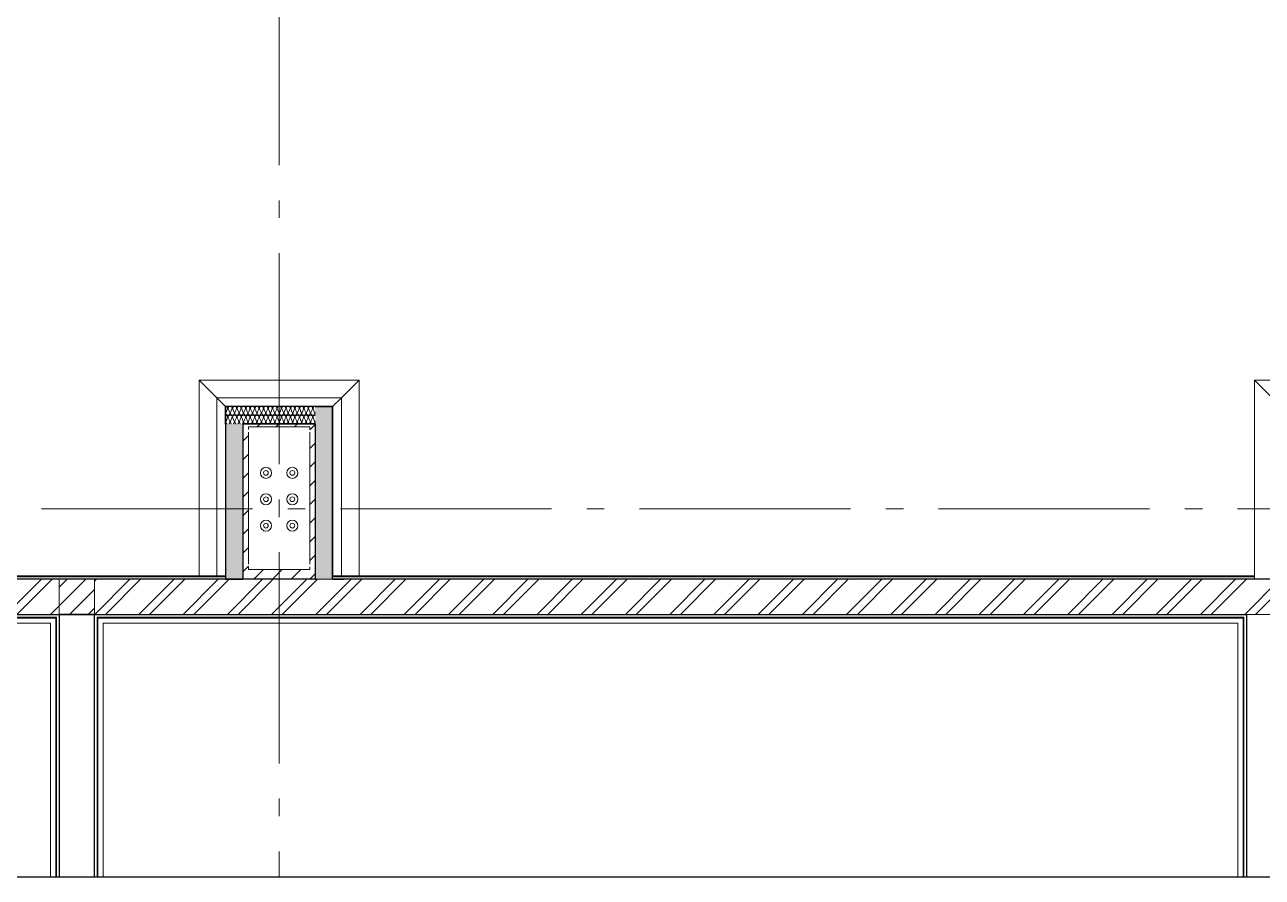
# Model space of a CAD drawing. Header units: millimetres. Extents: x -187347 to 135007, y -6415 to 292048.
# Drawn here: x -52386 to -45351, y -6038 to -1193 of the extents above; entities that cross this region are included whole.
import ezdxf

# ---------------------------------------------------------------- set-up
doc = ezdxf.new("R2010")
doc.units = ezdxf.units.MM
doc.header["$LTSCALE"] = 100
doc.linetypes.add('Z_LINE-CNTR', pattern=[17, 12, -2, 1, -2])
for name, color, linetype, lineweight in [('A-WALL', 7, 'Continuous', 5), ('A-WALL-FNSH', 7, 'Continuous', 5), ('A-WALL-PATT', 7, 'Continuous', 5), ('S-COLS', 7, 'Continuous', 5), ('S-FSTN', 7, 'Continuous', 5), ('S-GRID', 7, 'Continuous', 5)]:
    doc.layers.add(name, color=color, linetype=linetype, lineweight=lineweight)
doc.layers.add('Tracklength', color=4, linetype='Continuous')
pattern_1 = [(45, (-212939.88, 104055), (-53.03301, 53.03301), [])]

# ---------------------------------------------------------------- blocks, each defined once
blk = doc.blocks.new('ODE_ST_M3_Base_Plate_Connection___Double_Row_14562_FREE_BOLT_LOD3 - BR630A-V284-BLOCK WORK - GROUND FLOOR PLAN - FOR SITE')
at = {"layer": 'S-FSTN'}
for p, q in [((-181.3, 406), (-181.3, 391)), ((168.7, 406), (-181.3, 406)), ((-181.3, 375), (-181.3, -375)), ((168.7, 391), (168.7, 406)), ((168.7, -375), (168.7, 375)), ((-181.3, -391), (-181.3, -406)), ((-181.3, -406), (168.7, -406)), ((168.7, -406), (168.7, -391))]:
    blk.add_line(p, q, dxfattribs=at)
blk = doc.blocks.new('Hex Head - 16mmØ BOLT-9650050-BLOCK WORK - GROUND FLOOR PLAN - FOR SITE')
at = {"layer": 'S-FSTN'}
for radius, start, end in [(31.7, 0, 180), (13.5, 0, 180), (31.7, 180, 360), (13.5, 180, 360)]:
    blk.add_arc((9.5, 0), radius, start, end, dxfattribs=at)
blk = doc.blocks.new('Hex Head - 30mmØ BOLT-30457600-BLOCK WORK - GROUND FLOOR PLAN - FOR SITE')
at = {"layer": 'S-FSTN'}
for radius, start, end in [(31.7, 0, 180), (13.5, 0, 180), (31.7, 180, 360), (13.5, 180, 360)]:
    blk.add_arc((9.5, 0), radius, start, end, dxfattribs=at)

msp = doc.modelspace()

# ---------------------------------------------------------------- hatches: boundary and pattern name
at = {"layer": 'A-WALL-PATT', "true_color": 0xb8ffa6}
h = msp.add_hatch(color=71, dxfattribs=at)
h.paths.add_polyline_path([(-51244.1, -4325), (-51244.1, -3463), (-51244.9, -3463), (-51244.9, -4325)])
h.paths.add_polyline_path([(-51244.1, -3462.2), (-51244.1, -3363.8), (-51244.9, -3363.8), (-51244.9, -3462.2)])
h = msp.add_hatch(color=71, dxfattribs=at)
h.paths.add_polyline_path([(-51244.1, -3363.8), (-50734.9, -3363.8), (-50734.9, -3363), (-51244.1, -3363)])
h.paths.add_polyline_path([(-50635.7, -3363.8), (-50635.7, -3363), (-50734.1, -3363), (-50734.1, -3363.8), (-50681, -3363.8)])
at = {"layer": 'A-WALL-PATT'}
h = msp.add_hatch(dxfattribs=at)
h.set_pattern_fill('FP_569', color=256, angle=67.38013, style=0, pattern_type=2)
h.set_pattern_definition([(67.38, (-50985.813, -3443.189), (0.0003, 50.7995), [13.208, -647.192]), (67.38, (-50935.014, -3443.19), (0.0003, 50.7995), [13.208, -647.192]), (67.38, (-50884.214, -3443.188), (0.0003, 50.7995), [13.208, -647.192]), (67.38, (-50833.413, -3443.19), (0.0003, 50.7995), [13.208, -647.192]), (67.38, (-50782.614, -3443.189), (0.0003, 50.7995), [13.208, -647.192]), (112.249, (-50943.142, -3443.189), (0.0002, 50.8004), [12.075, -1195.427]), (112.249, (-50892.342, -3443.19), (0.0002, 50.8004), [12.075, -1195.427]), (112.249, (-50841.542, -3443.189), (0.0002, 50.8004), [12.075, -1195.427]), (112.249, (-50790.742, -3443.19), (0.0002, 50.8004), [12.075, -1195.427]), (112.249, (-50739.942, -3443.189), (0.00024, 50.8004), [12.075, -1195.427]), (112.249, (-50689.142, -3443.19), (0.00024, 50.8004), [12.075, -1195.427]), (112.249, (-50638.342, -3443.189), (0.00024, 50.80037), [12.075, -1195.427]), (112.249, (-50587.542, -3443.189), (0.00024, 50.80037), [12.075, -1195.427]), (112.249, (-50536.741, -3443.189), (0.00024, 50.80037), [12.075, -1195.427]), (247.751, (-50955.841, -3432.013), (-0.0005, 50.8004), [12.075, -1195.427]), (247.751, (-50905.042, -3432.013), (-0.0005, 50.8004), [12.075, -1195.427]), (247.751, (-50854.242, -3432.012), (-0.0005, 50.8004), [12.075, -1195.427]), (247.751, (-50803.441, -3432.013), (-0.0005, 50.8004), [12.075, -1195.427]), (247.751, (-50752.642, -3432.013), (-0.0005, 50.8004), [12.075, -1195.427]), (247.751, (-50701.842, -3432.013), (-0.0005, 50.8004), [12.075, -1195.427]), (247.751, (-50651.042, -3432.014), (-0.0005, 50.8004), [12.075, -1195.427]), (247.751, (-50600.242, -3432.013), (-0.0005, 50.80037), [12.075, -1195.427]), (247.751, (-50549.442, -3432.013), (-0.0005, 50.80037), [12.075, -1195.427]), (292.62, (-50973.621, -3430.997), (-0.0005, 50.7995), [13.208, -647.192]), (292.62, (-50922.822, -3430.997), (-0.0005, 50.7995), [13.208, -647.192]), (292.62, (-50872.022, -3430.997), (-0.0005, 50.7995), [13.208, -647.192]), (292.62, (-50821.222, -3430.998), (-0.00055, 50.7995), [13.208, -647.192]), (292.62, (-50770.422, -3430.997), (-0.00055, 50.7995), [13.208, -647.192]), (81.87, (-50988.3534, -3451.825), (-7e-05, 50.79954), [3.592, -355.618]), (68.1986, (-50987.846, -3448.269), (-0.0002, 50.8005), [5.471, -268.095]), (68.1986, (-50937.046, -3448.27), (-0.0002, 50.8005), [5.471, -268.095]), (291.801, (-50968.542, -3443.189), (0.0004, 50.8005), [5.471, -268.095]), (291.801, (-50917.742, -3443.189), (0.0004, 50.8005), [5.471, -268.095]), (278.13, (-50966.5094, -3448.269), (-0.00017, 50.79954), [3.592, -355.618]), (278.13, (-50988.3534, -3451.825), (-0.00017, 50.79954), [3.592, -355.618]), (296.565, (-50987.846, -3455.38), (-0.0005, 50.7999), [3.408, -110.184]), (315, (-50986.322, -3458.43), (-0.0001, 50.8), [3.592, -68.25]), (326.31, (-50983.78, -3460.97), (-0.0005, 50.8), [1.832, -181.33]), (326.31, (-50932.98, -3460.97), (-0.0005, 50.8), [1.832, -181.33]), (326.31, (-50882.182, -3460.97), (-0.0005, 50.8), [1.832, -181.33]), (341.565, (-50982.26, -3461.985), (0.0002, 50.8), [1.676, -158.967]), (341.565, (-50931.457, -3461.985), (0.0002, 50.8), [1.676, -158.967]), (341.565, (-50880.66, -3461.985), (0.0002, 50.8), [1.676, -158.967]), (341.565, (-50980.734, -3462.494), (0.0002, 50.8), [1.676, -158.967]), (341.565, (-50929.934, -3462.493), (0.0002, 50.8), [1.676, -158.967]), (341.565, (-50879.134, -3462.493), (0.0002, 50.8), [1.676, -158.967]), (0.0001, (-50979.21, -3463), (-0.0001, 50.8), [4.064, -46.736]), (18.435, (-50975.146, -3463), (-0.0005, 50.8), [1.676, -158.967]), (18.435, (-50924.346, -3463), (-0.0005, 50.8), [1.676, -158.967]), (18.435, (-50873.545, -3463), (-0.0005, 50.8), [1.676, -158.967]), (18.435, (-50973.62, -3462.493), (-0.0005, 50.8), [1.676, -158.967]), (18.435, (-50922.82, -3462.493), (-0.0005, 50.8), [1.676, -158.967]), (18.435, (-50872.02, -3462.493), (-0.0005, 50.8), [1.676, -158.967]), (33.69, (-50972.098, -3461.985), (0.0002, 50.8), [1.832, -181.33]), (33.69, (-50921.3, -3461.985), (0.0002, 50.8), [1.832, -181.33]), (33.69, (-50870.5, -3461.985), (0.0002, 50.8), [1.832, -181.33]), (45, (-50970.574, -3460.97), (-0.0001, 50.8), [3.592, -68.25]), (63.435, (-50968.034, -3458.43), (0.0003, 50.7999), [3.408, -110.184]), (81.87, (-50966.51, -3455.381), (-7e-05, 50.79954), [3.592, -355.618]), (81.87, (-50962.954, -3451.825), (-7e-05, 50.79954), [3.592, -355.618]), (68.1986, (-50962.446, -3448.27), (-0.0002, 50.8005), [5.471, -268.095]), (68.1986, (-50911.646, -3448.268), (-0.0002, 50.8005), [5.471, -268.095]), (291.801, (-50943.142, -3443.189), (0.0004, 50.8005), [5.471, -268.095]), (291.801, (-50892.342, -3443.19), (0.0004, 50.8005), [5.471, -268.095]), (278.1301, (-50941.11, -3448.269), (-0.00017, 50.79954), [3.592, -355.618]), (278.13, (-50962.954, -3451.825), (-0.00017, 50.79954), [3.592, -355.618]), (296.565, (-50962.446, -3455.38), (-0.0005, 50.7999), [3.408, -110.184]), (315, (-50960.922, -3458.43), (-0.0001, 50.8), [3.592, -68.25]), (326.31, (-50958.38, -3460.97), (-0.0005, 50.8), [1.832, -181.33]), (326.31, (-50907.58, -3460.97), (-0.0005, 50.8), [1.832, -181.33]), (326.31, (-50856.78, -3460.97), (-0.0005, 50.8), [1.832, -181.33]), (341.565, (-50956.858, -3461.986), (0.0002, 50.8), [1.676, -158.967]), (341.565, (-50906.058, -3461.985), (0.0002, 50.8), [1.676, -158.967]), (341.565, (-50855.26, -3461.985), (0.0002, 50.8), [1.676, -158.967]), (341.565, (-50955.333, -3462.493), (0.0002, 50.8), [1.676, -158.967]), (341.565, (-50904.534, -3462.493), (0.0002, 50.8), [1.676, -158.967]), (341.565, (-50853.734, -3462.492), (0.0002, 50.8), [1.676, -158.967]), (0.0001, (-50953.81, -3463), (-0.0001, 50.8), [4.064, -46.736]), (18.435, (-50949.746, -3463), (-0.0005, 50.8), [1.676, -158.967]), (18.435, (-50898.946, -3463), (-0.0005, 50.8), [1.676, -158.967]), (18.435, (-50848.146, -3463), (-0.0005, 50.8), [1.676, -158.967]), (18.435, (-50948.22, -3462.493), (-0.0005, 50.8), [1.676, -158.967]), (18.435, (-50897.42, -3462.493), (-0.0005, 50.8), [1.676, -158.967]), (18.435, (-50846.62, -3462.493), (-0.0005, 50.8), [1.676, -158.967]), (33.69, (-50946.698, -3461.985), (0.0002, 50.8), [1.832, -181.33]), (33.69, (-50895.9, -3461.984), (0.0002, 50.8), [1.832, -181.33]), (33.69, (-50845.097, -3461.985), (0.0002, 50.8), [1.832, -181.33]), (45, (-50945.174, -3460.97), (-0.0001, 50.8), [3.592, -68.25]), (63.435, (-50942.633, -3458.429), (0.0003, 50.7999), [3.408, -110.184]), (81.8701, (-50941.11, -3455.381), (-7e-05, 50.79954), [3.592, -355.618]), (81.87, (-50975.654, -3423.377), (-7e-05, 50.79954), [3.592, -355.618]), (63.435, (-50975.146, -3419.82), (0.0003, 50.7999), [3.408, -110.184]), (45, (-50973.62, -3416.773), (-0.0001, 50.8), [3.592, -68.25]), (33.69, (-50971.08, -3414.234), (0.0002, 50.8), [1.832, -181.33]), (33.69, (-50920.28, -3414.233), (0.0002, 50.8), [1.832, -181.33]), (33.69, (-50869.48, -3414.233), (0.0002, 50.8), [1.832, -181.33]), (18.435, (-50969.558, -3413.218), (-0.0005, 50.8), [1.676, -158.967]), (18.435, (-50918.758, -3413.217), (-0.0005, 50.8), [1.676, -158.967]), (18.435, (-50867.96, -3413.217), (-0.0005, 50.8), [1.676, -158.967]), (18.435, (-50968.034, -3412.71), (-0.0005, 50.8), [1.676, -158.967]), (18.435, (-50917.234, -3412.71), (-0.0005, 50.8), [1.676, -158.967]), (18.435, (-50866.434, -3412.71), (-0.0005, 50.8), [1.676, -158.967]), (0.0001, (-50966.51, -3412.2), (-0.0001, 50.8), [4.064, -46.736]), (341.565, (-50962.445, -3412.2), (0.0002, 50.8), [1.676, -158.967]), (341.565, (-50911.646, -3412.2), (0.0002, 50.8), [1.676, -158.967]), (341.565, (-50860.846, -3412.2), (0.0002, 50.8), [1.676, -158.967]), (341.565, (-50960.92, -3412.71), (0.0002, 50.8), [1.676, -158.967]), (341.565, (-50910.12, -3412.71), (0.0002, 50.8), [1.676, -158.967]), (341.565, (-50859.32, -3412.71), (0.0002, 50.8), [1.676, -158.967]), (326.31, (-50959.398, -3413.217), (-0.0005, 50.8), [1.832, -181.33]), (326.31, (-50908.6, -3413.216), (-0.0005, 50.8), [1.832, -181.33]), (326.31, (-50857.797, -3413.217), (-0.0005, 50.8), [1.832, -181.33]), (315, (-50957.874, -3414.234), (-0.0001, 50.8), [3.592, -68.25]), (296.565, (-50955.334, -3416.773), (-0.0005, 50.7999), [3.408, -110.184]), (278.13, (-50953.81, -3419.821), (-0.00017, 50.79954), [3.592, -355.618]), (278.13, (-50975.654, -3423.377), (-0.00017, 50.79954), [3.592, -355.618]), (290.556, (-50975.146, -3426.933), (-0.0003, 50.8004), [4.34, -429.695]), (290.556, (-50924.346, -3426.933), (-0.0003, 50.8004), [4.34, -429.695]), (290.556, (-50873.546, -3426.933), (-0.0003, 50.8004), [4.34, -429.695]), (68.1986, (-50955.841, -3432.013), (-0.0002, 50.8005), [5.471, -268.095]), (68.1986, (-50905.042, -3432.013), (-0.0002, 50.8005), [5.471, -268.095]), (81.87, (-50953.8095, -3426.9335), (-7e-05, 50.79954), [3.592, -355.618]), (0.0001, (-50989.88, -3412.2), (-0.0001, 50.8), [2.032, -48.768]), (341.565, (-50987.846, -3412.2), (0.0002, 50.8), [1.676, -158.967]), (341.565, (-50937.046, -3412.2), (0.0002, 50.8), [1.676, -158.967]), (341.565, (-50886.246, -3412.2), (0.0002, 50.8), [1.676, -158.967]), (341.565, (-50986.32, -3412.71), (0.0002, 50.8), [1.676, -158.967]), (341.565, (-50935.52, -3412.71), (0.0002, 50.8), [1.676, -158.967]), (341.565, (-50884.72, -3412.71), (0.0002, 50.8), [1.676, -158.967]), (326.31, (-50984.798, -3413.217), (-0.0005, 50.8), [1.832, -181.33]), (326.31, (-50934, -3413.217), (-0.0005, 50.8), [1.832, -181.33]), (326.31, (-50883.2, -3413.217), (-0.0005, 50.8), [1.832, -181.33]), (315, (-50983.274, -3414.233), (-0.0001, 50.8), [3.592, -68.25]), (296.565, (-50980.734, -3416.773), (-0.0005, 50.7999), [3.408, -110.184]), (278.13, (-50979.21, -3419.821), (-0.00017, 50.79954), [3.592, -355.618]), (69.444, (-50980.733, -3430.997), (7e-05, 50.8004), [4.34, -429.695]), (69.444, (-50929.934, -3430.997), (7e-05, 50.8004), [4.34, -429.695]), (69.444, (-50879.134, -3430.996), (7e-05, 50.8004), [4.34, -429.695]), (81.87, (-50979.21, -3426.933), (-7e-05, 50.79954), [3.592, -355.618]), (81.87, (-50950.254, -3423.3765), (-7e-05, 50.79954), [3.592, -355.618]), (63.435, (-50949.746, -3419.822), (0.0003, 50.7999), [3.408, -110.184]), (45, (-50948.222, -3416.773), (-0.0001, 50.8), [3.592, -68.25]), (33.69, (-50945.68, -3414.233), (0.0002, 50.8), [1.832, -181.33]), (33.69, (-50894.88, -3414.233), (0.0002, 50.8), [1.832, -181.33]), (33.69, (-50844.08, -3414.232), (0.0002, 50.8), [1.832, -181.33]), (18.435, (-50944.157, -3413.217), (-0.0005, 50.8), [1.676, -158.967]), (18.435, (-50893.36, -3413.217), (-0.0005, 50.8), [1.676, -158.967]), (18.435, (-50842.56, -3413.216), (-0.0005, 50.8), [1.676, -158.967]), (18.435, (-50942.634, -3412.71), (-0.0005, 50.8), [1.676, -158.967]), (18.435, (-50891.834, -3412.71), (-0.0005, 50.8), [1.676, -158.967]), (18.435, (-50841.033, -3412.71), (-0.0005, 50.8), [1.676, -158.967]), (0.0001, (-50941.11, -3412.2), (-0.0001, 50.8), [2.032, -48.768]), (278.13, (-50950.254, -3423.3765), (-0.00017, 50.79954), [3.592, -355.618]), (291.801, (-50949.746, -3426.933), (0.0004, 50.8005), [5.471, -268.095]), (291.801, (-50898.946, -3426.933), (0.0004, 50.8005), [5.471, -268.095])])
h.paths.add_polyline_path([(-50734.1, -3462.2), (-50734.1, -3363.8), (-51244.1, -3363.8), (-51244.1, -3462.2), (-50734.9, -3462.2)])
h = msp.add_hatch(dxfattribs=at)
h.set_pattern_fill('FP_570', color=256, angle=67.38013, style=0, pattern_type=2)
h.set_pattern_definition([(337.38, (-50715.065, -3858.065), (50.79954, -0.0003), [13.208, -647.192]), (337.38, (-50715.066, -3908.865), (50.79954, -0.0003), [13.208, -647.192]), (337.38, (-50715.066, -3959.666), (50.79954, -0.0003), [13.208, -647.192]), (337.38, (-50715.066, -4010.465), (50.79954, -0.0003), [13.208, -647.192]), (337.38, (-50715.066, -4061.265), (50.79954, -0.0003), [13.208, -647.192]), (22.249, (-50715.066, -3900.737), (50.8004, -0.00024), [12.075, -1195.427]), (22.249, (-50715.066, -3951.537), (50.8004, -0.00024), [12.075, -1195.427]), (22.249, (-50715.066, -4002.337), (50.80037, -0.00024), [12.075, -1195.427]), (22.249, (-50715.066, -4053.136), (50.80037, -0.00024), [12.075, -1195.427]), (22.249, (-50715.066, -4103.937), (50.80037, -0.00024), [12.075, -1195.427]), (22.249, (-50715.066, -4154.737), (50.80037, -0.00024), [12.075, -1195.427]), (22.2491, (-50715.065, -4205.537), (50.80037, -0.00024), [12.075, -1195.427]), (22.2491, (-50715.066, -4256.337), (50.80037, -0.00024), [12.075, -1195.427]), (22.2491, (-50715.065, -4307.137), (50.80037, -0.00024), [12.075, -1195.427]), (157.751, (-50703.89, -3888.037), (50.8004, 0.0005), [12.075, -1195.427]), (157.751, (-50703.89, -3938.837), (50.8004, 0.0005), [12.075, -1195.427]), (157.751, (-50703.89, -3989.638), (50.80037, 0.0005), [12.075, -1195.427]), (157.751, (-50703.89, -4040.437), (50.80037, 0.0005), [12.075, -1195.427]), (157.751, (-50703.89, -4091.237), (50.80037, 0.0005), [12.075, -1195.427]), (157.751, (-50703.89, -4142.037), (50.80037, 0.0005), [12.075, -1195.427]), (157.7511, (-50703.89, -4192.837), (50.80037, 0.00048), [12.075, -1195.427]), (157.7511, (-50703.89, -4243.637), (50.80037, 0.00048), [12.075, -1195.427]), (157.7511, (-50703.89, -4294.436), (50.80037, 0.00048), [12.075, -1195.427]), (202.62, (-50702.874, -3870.257), (50.79954, 0.00055), [13.208, -647.192]), (202.62, (-50702.874, -3921.057), (50.79954, 0.00055), [13.208, -647.192]), (202.62, (-50702.874, -3971.857), (50.79954, 0.00055), [13.208, -647.192]), (202.62, (-50702.874, -4022.657), (50.79954, 0.00055), [13.208, -647.192]), (202.62, (-50702.874, -4073.457), (50.79954, 0.00055), [13.208, -647.192]), (351.8701, (-50723.702, -3855.525), (50.79954, 7e-05), [3.592, -355.618]), (338.198, (-50720.146, -3856.033), (50.8005, -0.0002), [5.471, -268.095]), (338.198, (-50720.146, -3906.832), (50.8005, -0.0002), [5.471, -268.095]), (201.801, (-50715.065, -3875.337), (50.8005, -0.0004), [5.471, -268.095]), (201.801, (-50715.066, -3926.137), (50.8005, -0.0004), [5.471, -268.095]), (188.1301, (-50720.146, -3877.369), (50.79954, 0.00017), [3.592, -355.618]), (188.1301, (-50723.702, -3855.525), (50.79954, 0.00017), [3.592, -355.618]), (206.565, (-50727.258, -3856.033), (50.7999, 0.0005), [3.408, -110.184]), (225, (-50730.306, -3857.558), (50.8, 0.0001), [3.592, -68.25]), (236.31, (-50732.846, -3860.097), (50.8, 0.0005), [1.832, -181.33]), (236.31, (-50732.846, -3910.896), (50.8, 0.0005), [1.832, -181.33]), (236.31, (-50732.846, -3961.697), (50.8, 0.0005), [1.832, -181.33]), (251.565, (-50733.86, -3861.62), (50.8, -0.0002), [1.676, -158.967]), (251.565, (-50733.86, -3912.42), (50.7998, -0.0002), [1.676, -158.967]), (251.565, (-50733.86, -3963.22), (50.7998, -0.0002), [1.676, -158.967]), (251.565, (-50734.37, -3863.145), (50.8, -0.0002), [1.676, -158.967]), (251.565, (-50734.37, -3913.945), (50.7998, -0.0002), [1.676, -158.967]), (251.565, (-50734.37, -3964.744), (50.7998, -0.0002), [1.676, -158.967]), (270, (-50734.877, -3864.67), (50.8, 0.0001), [4.064, -46.736]), (288.435, (-50734.877, -3868.733), (50.8, 0.0005), [1.676, -158.967]), (288.435, (-50734.88, -3919.533), (50.7998, 0.0005), [1.676, -158.967]), (288.435, (-50734.877, -3970.333), (50.7998, 0.0005), [1.676, -158.967]), (288.435, (-50734.37, -3870.257), (50.8, 0.0005), [1.676, -158.967]), (288.435, (-50734.37, -3921.057), (50.7998, 0.0005), [1.676, -158.967]), (288.435, (-50734.37, -3971.857), (50.7998, 0.0005), [1.676, -158.967]), (303.69, (-50733.86, -3871.78), (50.8, -0.0002), [1.832, -181.33]), (303.69, (-50733.86, -3922.58), (50.8, -0.0002), [1.832, -181.33]), (303.69, (-50733.86, -3973.38), (50.8, -0.0002), [1.832, -181.33]), (315, (-50732.846, -3873.305), (50.8, 0.0001), [3.592, -68.25]), (333.435, (-50730.306, -3875.845), (50.7999, -0.0003), [3.408, -110.184]), (351.8701, (-50727.258, -3877.369), (50.79954, 7e-05), [3.592, -355.618]), (351.8701, (-50723.702, -3880.925), (50.79954, 7e-05), [3.592, -355.618]), (338.198, (-50720.146, -3881.433), (50.8005, -0.0002), [5.471, -268.095]), (338.198, (-50720.146, -3932.234), (50.8005, -0.0002), [5.471, -268.095]), (201.801, (-50715.066, -3900.737), (50.8005, -0.0004), [5.471, -268.095]), (201.801, (-50715.066, -3951.537), (50.8005, -0.0004), [5.471, -268.095]), (188.1301, (-50720.146, -3902.769), (50.79954, 0.00017), [3.592, -355.618]), (188.1301, (-50723.702, -3880.925), (50.79954, 0.00017), [3.592, -355.618]), (206.565, (-50727.258, -3881.433), (50.7999, 0.0005), [3.408, -110.184]), (225, (-50730.306, -3882.957), (50.8, 0.0001), [3.592, -68.25]), (236.31, (-50732.846, -3885.497), (50.8, 0.0005), [1.832, -181.33]), (236.31, (-50732.846, -3936.298), (50.8, 0.0005), [1.832, -181.33]), (236.31, (-50732.846, -3987.097), (50.8, 0.0005), [1.832, -181.33]), (251.565, (-50733.86, -3887.02), (50.7998, -0.0002), [1.676, -158.967]), (251.565, (-50733.86, -3937.82), (50.7998, -0.0002), [1.676, -158.967]), (251.565, (-50733.86, -3988.62), (50.7998, -0.0002), [1.676, -158.967]), (251.565, (-50734.37, -3888.545), (50.7998, -0.0002), [1.676, -158.967]), (251.565, (-50734.37, -3939.345), (50.7998, -0.0002), [1.676, -158.967]), (251.565, (-50734.37, -3990.146), (50.7998, -0.0002), [1.676, -158.967]), (270, (-50734.88, -3890.07), (50.8, 0.0001), [4.064, -46.736]), (288.435, (-50734.878, -3894.133), (50.7998, 0.0005), [1.676, -158.967]), (288.435, (-50734.88, -3944.933), (50.7998, 0.0005), [1.676, -158.967]), (288.435, (-50734.878, -3995.733), (50.7998, 0.0005), [1.676, -158.967]), (288.435, (-50734.37, -3895.657), (50.7998, 0.0005), [1.676, -158.967]), (288.435, (-50734.37, -3946.457), (50.7998, 0.0005), [1.676, -158.967]), (288.435, (-50734.37, -3997.257), (50.7998, 0.0005), [1.676, -158.967]), (303.69, (-50733.86, -3897.18), (50.8, -0.0002), [1.832, -181.33]), (303.69, (-50733.86, -3947.98), (50.8, -0.0002), [1.832, -181.33]), (303.69, (-50733.86, -3998.78), (50.8, -0.0002), [1.832, -181.33]), (315, (-50732.846, -3898.705), (50.8, 0.0001), [3.592, -68.25]), (333.435, (-50730.305, -3901.245), (50.7999, -0.0003), [3.408, -110.184]), (351.8701, (-50727.258, -3902.7685), (50.79954, 7e-05), [3.592, -355.618]), (351.8701, (-50695.254, -3868.2245), (50.79954, 7e-05), [3.592, -355.618]), (333.435, (-50691.698, -3868.733), (50.7999, -0.0003), [3.408, -110.184]), (315, (-50688.65, -3870.257), (50.8, 0.0001), [3.592, -68.25]), (303.69, (-50686.11, -3872.797), (50.8, -0.0002), [1.832, -181.33]), (303.69, (-50686.11, -3923.597), (50.8, -0.0002), [1.832, -181.33]), (303.69, (-50686.11, -3974.396), (50.8, -0.0002), [1.832, -181.33]), (288.435, (-50685.094, -3874.32), (50.8, 0.0005), [1.676, -158.967]), (288.435, (-50685.094, -3925.12), (50.7998, 0.0005), [1.676, -158.967]), (288.435, (-50685.094, -3975.92), (50.7998, 0.0005), [1.676, -158.967]), (288.435, (-50684.586, -3875.845), (50.8, 0.0005), [1.676, -158.967]), (288.435, (-50684.586, -3926.645), (50.7998, 0.0005), [1.676, -158.967]), (288.435, (-50684.586, -3977.445), (50.7998, 0.0005), [1.676, -158.967]), (270, (-50684.08, -3877.37), (50.8, 0.0001), [4.064, -46.736]), (251.565, (-50684.077, -3881.433), (50.8, -0.0002), [1.676, -158.967]), (251.565, (-50684.08, -3932.233), (50.7998, -0.0002), [1.676, -158.967]), (251.565, (-50684.078, -3983.034), (50.7998, -0.0002), [1.676, -158.967]), (251.565, (-50684.586, -3882.957), (50.7998, -0.0002), [1.676, -158.967]), (251.565, (-50684.586, -3933.756), (50.7998, -0.0002), [1.676, -158.967]), (251.565, (-50684.586, -3984.557), (50.7998, -0.0002), [1.676, -158.967]), (236.31, (-50685.094, -3884.48), (50.8, 0.0005), [1.832, -181.33]), (236.31, (-50685.094, -3935.28), (50.8, 0.0005), [1.832, -181.33]), (236.31, (-50685.094, -3986.08), (50.8, 0.0005), [1.832, -181.33]), (225, (-50686.11, -3886.005), (50.8, 0.0001), [3.592, -68.25]), (206.565, (-50688.65, -3888.545), (50.7999, 0.0005), [3.408, -110.184]), (188.1301, (-50691.698, -3890.0685), (50.79954, 0.00017), [3.592, -355.618]), (188.1301, (-50695.254, -3868.2245), (50.79954, 0.00017), [3.592, -355.618]), (200.556, (-50698.81, -3868.733), (50.8004, 0.0003), [4.34, -429.695]), (200.556, (-50698.81, -3919.533), (50.8004, 0.0003), [4.34, -429.695]), (200.556, (-50698.81, -3970.333), (50.8004, 0.0003), [4.34, -429.695]), (338.198, (-50703.89, -3888.037), (50.8005, -0.0002), [5.471, -268.095]), (338.198, (-50703.89, -3938.837), (50.8005, -0.0002), [5.471, -268.095]), (351.8701, (-50698.81, -3890.069), (50.79954, 7e-05), [3.592, -355.618]), (270, (-50684.08, -3854), (50.8, 0.0001), [2.032, -48.768]), (251.565, (-50684.08, -3856.033), (50.8, -0.0002), [1.676, -158.967]), (251.565, (-50684.078, -3906.833), (50.7998, -0.0002), [1.676, -158.967]), (251.565, (-50684.08, -3957.632), (50.7998, -0.0002), [1.676, -158.967]), (251.565, (-50684.585, -3857.557), (50.8, -0.0002), [1.676, -158.967]), (251.565, (-50684.586, -3908.357), (50.7998, -0.0002), [1.676, -158.967]), (251.565, (-50684.586, -3959.158), (50.7998, -0.0002), [1.676, -158.967]), (236.31, (-50685.094, -3859.08), (50.8, 0.0005), [1.832, -181.33]), (236.31, (-50685.094, -3909.88), (50.8, 0.0005), [1.832, -181.33]), (236.31, (-50685.094, -3960.68), (50.8, 0.0005), [1.832, -181.33]), (225, (-50686.11, -3860.605), (50.8, 0.0001), [3.592, -68.25]), (206.565, (-50688.65, -3863.145), (50.7999, 0.0005), [3.408, -110.184]), (188.1301, (-50691.698, -3864.669), (50.79954, 0.00017), [3.592, -355.618]), (339.444, (-50702.873, -3863.145), (50.8004, -7e-05), [4.34, -429.695]), (339.444, (-50702.874, -3913.945), (50.8004, -7e-05), [4.34, -429.695]), (339.444, (-50702.874, -3964.746), (50.8004, -7e-05), [4.34, -429.695]), (351.8701, (-50698.81, -3864.669), (50.79954, 7e-05), [3.592, -355.618]), (351.8701, (-50695.2535, -3893.6255), (50.79954, 7e-05), [3.592, -355.618]), (333.435, (-50691.698, -3894.133), (50.7999, -0.0003), [3.408, -110.184]), (315, (-50688.65, -3895.657), (50.8, 0.0001), [3.592, -68.25]), (303.69, (-50686.11, -3898.197), (50.8, -0.0002), [1.832, -181.33]), (303.69, (-50686.11, -3948.997), (50.8, -0.0002), [1.832, -181.33]), (303.69, (-50686.11, -3999.798), (50.8, -0.0002), [1.832, -181.33]), (288.435, (-50685.093, -3899.72), (50.7998, 0.0005), [1.676, -158.967]), (288.435, (-50685.094, -3950.52), (50.7998, 0.0005), [1.676, -158.967]), (288.435, (-50685.094, -4001.32), (50.7998, 0.0005), [1.676, -158.967]), (288.435, (-50684.585, -3901.245), (50.7998, 0.0005), [1.676, -158.967]), (288.435, (-50684.586, -3952.045), (50.7998, 0.0005), [1.676, -158.967]), (288.435, (-50684.585, -4002.845), (50.7998, 0.0005), [1.676, -158.967]), (270, (-50684.08, -3902.77), (50.8, 0.0001), [2.032, -48.768]), (188.1301, (-50695.2535, -3893.6255), (50.79954, 0.00017), [3.592, -355.618]), (201.801, (-50698.81, -3894.133), (50.8005, -0.0004), [5.471, -268.095]), (201.801, (-50698.81, -3944.933), (50.8005, -0.0004), [5.471, -268.095])])
h.paths.add_polyline_path([(-50681, -4345), (-50635.7, -4345), (-50635.7, -3363.8), (-50734.1, -3363.8), (-50734.1, -4345)])
at = {"layer": 'A-WALL-PATT', "true_color": 0xb8ffa6}
for points in [[(-50634.9, -4325), (-50634.9, -3363.8), (-50635.7, -3363.8), (-50635.7, -4325)], [(-50734.9, -3463), (-50734.9, -3462.2), (-51145.7, -3462.2), (-51144.9, -3463), (-51051.4, -3463)], [(-51144.9, -4345), (-51144.9, -3463), (-51145.7, -3463), (-51145.7, -4345)], [(-50734.9, -4345), (-50734.1, -4345), (-50734.1, -3462.2), (-50734.9, -3463), (-50734.9, -4166.9)]]:
    msp.add_hatch(color=71, dxfattribs=at).paths.add_polyline_path(points)
at = {"layer": 'A-WALL-PATT'}
h = msp.add_hatch(dxfattribs=at)
h.set_pattern_fill('FP_568', color=256, angle=67.38013, style=0, pattern_type=2)
h.set_pattern_definition([(157.38, (-51164.69, -3899.937), (-50.7995, 0.0003), [13.208, -647.192]), (157.38, (-51164.69, -3849.137), (-50.79954, 0.0003), [13.208, -647.192]), (157.38, (-51164.69, -3798.337), (-50.79954, 0.0003), [13.208, -647.192]), (157.38, (-51164.69, -3747.536), (-50.79954, 0.0003), [13.208, -647.192]), (157.38, (-51164.69, -3696.737), (-50.79954, 0.0003), [13.208, -647.192]), (202.249, (-51164.69, -3857.265), (-50.8004, 0.00024), [12.075, -1195.427]), (202.249, (-51164.69, -3806.465), (-50.8004, 0.00024), [12.075, -1195.427]), (202.249, (-51164.69, -3755.665), (-50.8004, 0.00024), [12.075, -1195.427]), (202.249, (-51164.69, -3704.865), (-50.80037, 0.00024), [12.075, -1195.427]), (202.249, (-51164.69, -3654.066), (-50.80037, 0.00024), [12.075, -1195.427]), (202.249, (-51164.69, -3603.265), (-50.80037, 0.00024), [12.075, -1195.427]), (202.249, (-51164.69, -3552.465), (-50.80037, 0.00024), [12.075, -1195.427]), (202.2491, (-51164.69, -3501.665), (-50.80037, 0.00024), [12.075, -1195.427]), (202.2491, (-51164.69, -3450.865), (-50.80037, 0.00024), [12.075, -1195.427]), (337.751, (-51175.865, -3869.965), (-50.8004, -0.0005), [12.075, -1195.427]), (337.751, (-51175.866, -3819.165), (-50.8004, -0.0005), [12.075, -1195.427]), (337.751, (-51175.866, -3768.365), (-50.8004, -0.0005), [12.075, -1195.427]), (337.751, (-51175.866, -3717.564), (-50.80037, -0.0005), [12.075, -1195.427]), (337.751, (-51175.866, -3666.765), (-50.80037, -0.0005), [12.075, -1195.427]), (337.751, (-51175.866, -3615.965), (-50.80037, -0.0005), [12.075, -1195.427]), (337.751, (-51175.866, -3565.165), (-50.80037, -0.0005), [12.075, -1195.427]), (337.7511, (-51175.866, -3514.365), (-50.80037, -0.00048), [12.075, -1195.427]), (337.7511, (-51175.866, -3463.565), (-50.80037, -0.00048), [12.075, -1195.427]), (22.62, (-51176.882, -3887.744), (-50.7995, -0.00055), [13.208, -647.192]), (22.62, (-51176.882, -3836.945), (-50.79954, -0.00055), [13.208, -647.192]), (22.62, (-51176.882, -3786.145), (-50.79954, -0.00055), [13.208, -647.192]), (22.62, (-51176.882, -3735.345), (-50.79954, -0.00055), [13.208, -647.192]), (22.62, (-51176.882, -3684.545), (-50.79954, -0.00055), [13.208, -647.192]), (171.8701, (-51156.054, -3902.4765), (-50.79954, -7e-05), [3.592, -355.618]), (158.198, (-51159.61, -3901.969), (-50.8005, 0.0002), [5.471, -268.095]), (158.198, (-51159.61, -3851.17), (-50.8005, 0.0002), [5.471, -268.095]), (21.801, (-51164.69, -3882.665), (-50.8005, 0.0004), [5.471, -268.095]), (21.801, (-51164.69, -3831.865), (-50.8005, 0.0004), [5.471, -268.095]), (8.1301, (-51159.61, -3880.6325), (-50.79954, -0.00017), [3.592, -355.618]), (8.1301, (-51156.054, -3902.4765), (-50.79954, -0.00017), [3.592, -355.618]), (26.565, (-51152.498, -3901.97), (-50.7999, -0.0005), [3.408, -110.184]), (45, (-51149.45, -3900.445), (-50.8, -0.0001), [3.592, -68.25]), (56.31, (-51146.91, -3897.905), (-50.8, -0.0005), [1.832, -181.33]), (56.31, (-51146.91, -3847.105), (-50.8, -0.0005), [1.832, -181.33]), (56.31, (-51146.91, -3796.306), (-50.8, -0.0005), [1.832, -181.33]), (71.565, (-51145.894, -3896.38), (-50.8, 0.0002), [1.676, -158.967]), (71.565, (-51145.893, -3845.58), (-50.8, 0.0002), [1.676, -158.967]), (71.565, (-51145.894, -3794.78), (-50.7998, 0.0002), [1.676, -158.967]), (71.565, (-51145.386, -3894.857), (-50.8, 0.0002), [1.676, -158.967]), (71.565, (-51145.386, -3844.057), (-50.8, 0.0002), [1.676, -158.967]), (71.565, (-51145.386, -3793.257), (-50.7998, 0.0002), [1.676, -158.967]), (90, (-51144.877, -3893.333), (-50.8, -0.0001), [4.064, -46.736]), (108.435, (-51144.877, -3889.27), (-50.8, -0.0005), [1.676, -158.967]), (108.435, (-51144.88, -3838.47), (-50.8, -0.0005), [1.676, -158.967]), (108.435, (-51144.877, -3787.67), (-50.7998, -0.0005), [1.676, -158.967]), (108.435, (-51145.386, -3887.746), (-50.8, -0.0005), [1.676, -158.967]), (108.435, (-51145.386, -3836.945), (-50.8, -0.0005), [1.676, -158.967]), (108.435, (-51145.385, -3786.145), (-50.7998, -0.0005), [1.676, -158.967]), (123.69, (-51145.894, -3886.22), (-50.8, 0.0002), [1.832, -181.33]), (123.69, (-51145.894, -3835.42), (-50.8, 0.0002), [1.832, -181.33]), (123.69, (-51145.894, -3784.62), (-50.8, 0.0002), [1.832, -181.33]), (135, (-51146.91, -3884.697), (-50.8, -0.0001), [3.592, -68.25]), (153.435, (-51149.45, -3882.157), (-50.7999, 0.0003), [3.408, -110.184]), (171.8701, (-51152.498, -3880.633), (-50.79954, -7e-05), [3.592, -355.618]), (171.8701, (-51156.054, -3877.077), (-50.79954, -7e-05), [3.592, -355.618]), (158.198, (-51159.61, -3876.569), (-50.8005, 0.0002), [5.471, -268.095]), (158.198, (-51159.61, -3825.77), (-50.8005, 0.0002), [5.471, -268.095]), (21.801, (-51164.69, -3857.265), (-50.8005, 0.0004), [5.471, -268.095]), (21.801, (-51164.69, -3806.465), (-50.8005, 0.0004), [5.471, -268.095]), (8.1301, (-51159.61, -3855.233), (-50.79954, -0.00017), [3.592, -355.618]), (8.1301, (-51156.054, -3877.077), (-50.79954, -0.00017), [3.592, -355.618]), (26.565, (-51152.498, -3876.57), (-50.7999, -0.0005), [3.408, -110.184]), (45, (-51149.45, -3875.046), (-50.8, -0.0001), [3.592, -68.25]), (56.31, (-51146.91, -3872.505), (-50.8, -0.0005), [1.832, -181.33]), (56.31, (-51146.91, -3821.705), (-50.8, -0.0005), [1.832, -181.33]), (56.31, (-51146.91, -3770.904), (-50.8, -0.0005), [1.832, -181.33]), (71.565, (-51145.894, -3870.98), (-50.8, 0.0002), [1.676, -158.967]), (71.565, (-51145.894, -3820.18), (-50.7998, 0.0002), [1.676, -158.967]), (71.565, (-51145.894, -3769.38), (-50.7998, 0.0002), [1.676, -158.967]), (71.565, (-51145.385, -3869.457), (-50.8, 0.0002), [1.676, -158.967]), (71.565, (-51145.386, -3818.657), (-50.7998, 0.0002), [1.676, -158.967]), (71.565, (-51145.386, -3767.857), (-50.7998, 0.0002), [1.676, -158.967]), (90, (-51144.88, -3867.933), (-50.8, -0.0001), [4.064, -46.736]), (108.435, (-51144.88, -3863.87), (-50.8, -0.0005), [1.676, -158.967]), (108.435, (-51144.878, -3813.07), (-50.7998, -0.0005), [1.676, -158.967]), (108.435, (-51144.88, -3762.27), (-50.7998, -0.0005), [1.676, -158.967]), (108.435, (-51145.386, -3862.344), (-50.8, -0.0005), [1.676, -158.967]), (108.435, (-51145.386, -3811.545), (-50.7998, -0.0005), [1.676, -158.967]), (108.435, (-51145.386, -3760.745), (-50.7998, -0.0005), [1.676, -158.967]), (123.69, (-51145.894, -3860.82), (-50.8, 0.0002), [1.832, -181.33]), (123.69, (-51145.894, -3810.02), (-50.8, 0.0002), [1.832, -181.33]), (123.69, (-51145.894, -3759.22), (-50.8, 0.0002), [1.832, -181.33]), (135, (-51146.91, -3859.297), (-50.8, -0.0001), [3.592, -68.25]), (153.435, (-51149.45, -3856.757), (-50.7999, 0.0003), [3.408, -110.184]), (171.8701, (-51152.498, -3855.233), (-50.79954, -7e-05), [3.592, -355.618]), (171.8701, (-51184.502, -3889.777), (-50.79954, -7e-05), [3.592, -355.618]), (153.435, (-51188.058, -3889.27), (-50.7999, 0.0003), [3.408, -110.184]), (135, (-51191.106, -3887.745), (-50.8, -0.0001), [3.592, -68.25]), (123.69, (-51193.646, -3885.205), (-50.8, 0.0002), [1.832, -181.33]), (123.69, (-51193.646, -3834.405), (-50.8, 0.0002), [1.832, -181.33]), (123.69, (-51193.646, -3783.605), (-50.8, 0.0002), [1.832, -181.33]), (108.435, (-51194.66, -3883.68), (-50.8, -0.0005), [1.676, -158.967]), (108.435, (-51194.66, -3832.88), (-50.8, -0.0005), [1.676, -158.967]), (108.435, (-51194.66, -3782.08), (-50.7998, -0.0005), [1.676, -158.967]), (108.435, (-51195.17, -3882.157), (-50.8, -0.0005), [1.676, -158.967]), (108.435, (-51195.17, -3831.357), (-50.8, -0.0005), [1.676, -158.967]), (108.435, (-51195.17, -3780.557), (-50.7998, -0.0005), [1.676, -158.967]), (90, (-51195.68, -3880.633), (-50.8, -0.0001), [4.064, -46.736]), (71.565, (-51195.677, -3876.57), (-50.8, 0.0002), [1.676, -158.967]), (71.565, (-51195.68, -3825.77), (-50.7998, 0.0002), [1.676, -158.967]), (71.565, (-51195.68, -3774.97), (-50.7998, 0.0002), [1.676, -158.967]), (71.565, (-51195.17, -3875.045), (-50.8, 0.0002), [1.676, -158.967]), (71.565, (-51195.17, -3824.245), (-50.7998, 0.0002), [1.676, -158.967]), (71.565, (-51195.17, -3773.446), (-50.7998, 0.0002), [1.676, -158.967]), (56.31, (-51194.66, -3873.52), (-50.8, -0.0005), [1.832, -181.33]), (56.31, (-51194.66, -3822.72), (-50.8, -0.0005), [1.832, -181.33]), (56.31, (-51194.66, -3771.92), (-50.8, -0.0005), [1.832, -181.33]), (45, (-51193.646, -3871.997), (-50.8, -0.0001), [3.592, -68.25]), (26.565, (-51191.105, -3869.457), (-50.7999, -0.0005), [3.408, -110.184]), (8.1301, (-51188.058, -3867.933), (-50.79954, -0.00017), [3.592, -355.618]), (8.1301, (-51184.502, -3889.777), (-50.79954, -0.00017), [3.592, -355.618]), (20.556, (-51180.946, -3889.269), (-50.8004, -0.0003), [4.34, -429.695]), (20.556, (-51180.945, -3838.47), (-50.8004, -0.0003), [4.34, -429.695]), (20.556, (-51180.946, -3787.67), (-50.8004, -0.0003), [4.34, -429.695]), (158.198, (-51175.865, -3869.965), (-50.8005, 0.0002), [5.471, -268.095]), (158.198, (-51175.866, -3819.165), (-50.8005, 0.0002), [5.471, -268.095]), (171.8701, (-51180.9455, -3867.9325), (-50.79954, -7e-05), [3.592, -355.618]), (90, (-51195.68, -3904), (-50.8, -0.0001), [2.032, -48.768]), (71.565, (-51195.678, -3901.97), (-50.8, 0.0002), [1.676, -158.967]), (71.565, (-51195.68, -3851.17), (-50.8, 0.0002), [1.676, -158.967]), (71.565, (-51195.68, -3800.37), (-50.7998, 0.0002), [1.676, -158.967]), (71.565, (-51195.17, -3900.445), (-50.8, 0.0002), [1.676, -158.967]), (71.565, (-51195.17, -3849.645), (-50.8, 0.0002), [1.676, -158.967]), (71.565, (-51195.17, -3798.845), (-50.7998, 0.0002), [1.676, -158.967]), (56.31, (-51194.662, -3898.92), (-50.8, -0.0005), [1.832, -181.33]), (56.31, (-51194.66, -3848.12), (-50.8, -0.0005), [1.832, -181.33]), (56.31, (-51194.66, -3797.32), (-50.8, -0.0005), [1.832, -181.33]), (45, (-51193.646, -3897.397), (-50.8, -0.0001), [3.592, -68.25]), (26.565, (-51191.106, -3894.857), (-50.7999, -0.0005), [3.408, -110.184]), (8.1301, (-51188.058, -3893.333), (-50.79954, -0.00017), [3.592, -355.618]), (159.444, (-51176.881, -3894.857), (-50.8004, 7e-05), [4.34, -429.695]), (159.444, (-51176.882, -3844.057), (-50.8004, 7e-05), [4.34, -429.695]), (159.444, (-51176.882, -3793.257), (-50.8004, 7e-05), [4.34, -429.695]), (171.8701, (-51180.946, -3893.333), (-50.79954, -7e-05), [3.592, -355.618]), (171.8701, (-51184.502, -3864.377), (-50.79954, -7e-05), [3.592, -355.618]), (153.435, (-51188.058, -3863.869), (-50.7999, 0.0003), [3.408, -110.184]), (135, (-51191.106, -3862.345), (-50.8, -0.0001), [3.592, -68.25]), (123.69, (-51193.645, -3859.805), (-50.8, 0.0002), [1.832, -181.33]), (123.69, (-51193.646, -3809.005), (-50.8, 0.0002), [1.832, -181.33]), (123.69, (-51193.646, -3758.205), (-50.8, 0.0002), [1.832, -181.33]), (108.435, (-51194.66, -3858.28), (-50.8, -0.0005), [1.676, -158.967]), (108.435, (-51194.66, -3807.48), (-50.7998, -0.0005), [1.676, -158.967]), (108.435, (-51194.66, -3756.68), (-50.7998, -0.0005), [1.676, -158.967]), (108.435, (-51195.17, -3856.757), (-50.8, -0.0005), [1.676, -158.967]), (108.435, (-51195.17, -3805.957), (-50.7998, -0.0005), [1.676, -158.967]), (108.435, (-51195.17, -3755.157), (-50.7998, -0.0005), [1.676, -158.967]), (90, (-51195.68, -3855.234), (-50.8, -0.0001), [2.032, -48.768]), (8.1301, (-51184.502, -3864.377), (-50.79954, -0.00017), [3.592, -355.618]), (21.801, (-51180.946, -3863.869), (-50.8005, 0.0004), [5.471, -268.095]), (21.801, (-51180.946, -3813.069), (-50.8005, 0.0004), [5.471, -268.095])])
h.paths.add_polyline_path([(-51244.1, -4345), (-51145.7, -4345), (-51145.7, -3462.2), (-51244.1, -3462.2), (-51244.1, -4330)])
h = msp.add_hatch(dxfattribs=at)
h.set_pattern_fill('FP_33', color=256, angle=45, style=0, pattern_type=2)
h.set_pattern_definition([(45, (-212939.88, 104055), (-125.72359, 125.72359), []), (45, (-212939.88, 104245.5), (-125.72359, 125.72359), [])])
h.paths.add_polyline_path([(-42904.3, -4545), (-38739.9, -4545), (-38739.9, -4345), (-51989.9, -4345), (-51989.9, -4545), (-43274.6, -4545)])
h.paths.add_polyline_path([(-55495.2, -4545), (-52189.9, -4545), (-52189.9, -4345), (-62809.9, -4345), (-62809.9, -4545), (-56235.8, -4545)])
at = {"layer": 'A-WALL-PATT', "true_color": 0xff8040}
for points in [[(-51244.1, -4330), (-51244.1, -4325), (-56635.7, -4325), (-56635.7, -4330), (-51244.9, -4330)], [(-45394.9, -4330), (-45394.9, -4325), (-50635.7, -4325), (-50635.7, -4330), (-46607.5, -4330)], [(-52209.9, -4565), (-52209.9, -4560), (-55169.9, -4560), (-55169.9, -4565), (-52532.6, -4565)], [(-45459.9, -4565), (-45459.9, -4560), (-51969.9, -4560), (-51969.9, -4565), (-46607.5, -4565)]]:
    msp.add_hatch(color=11, dxfattribs=at).paths.add_polyline_path(points)
at = {"layer": 'S-COLS'}
h = msp.add_hatch(dxfattribs=at)
h.set_pattern_fill('FP_1528', color=256, style=0, pattern_type=2)
h.set_pattern_definition(pattern_1)
h.paths.add_polyline_path([(-50734.9, -4345), (-50734.9, -3463), (-51144.9, -3463), (-51144.9, -4345), (-51051.4, -4345)])
h.paths.add_polyline_path([(-50764.9, -4315), (-50764.9, -4290), (-51114.9, -4290), (-51114.9, -3478), (-50764.9, -3478), (-50764.9, -4275)])
at = {"layer": 'S-COLS', "true_color": 0xc0c0c0}
h = msp.add_hatch(dxfattribs=at)
h.set_pattern_fill('FP_1528', color=9, style=0, pattern_type=2)
h.set_pattern_definition(pattern_1)
h.paths.add_polyline_path([(-51989.9, -4545), (-51989.9, -4345), (-52189.9, -4345), (-52189.9, -4545)])

# ---------------------------------------------------------------- linework, layer by layer
at = {"layer": 'A-WALL'}
for p, q in [((-51294.9, -3313), (-51394.9, -3213)), ((-51394.9, -3213), (-51294.9, -3313)), ((-50484.9, -3213), (-51394.9, -3213)), ((-51394.9, -3213), (-51394.9, -4325)), ((-50584.9, -3313), (-50484.9, -3213)), ((-50484.9, -3213), (-50584.9, -3313)), ((-50484.9, -4325), (-50484.9, -3213)), ((-45294.9, -3313), (-45394.9, -3213)), ((-45394.9, -3213), (-45294.9, -3313)), ((-44032.4, -3213), (-45394.9, -3213)), ((-45394.9, -3213), (-45394.9, -4325)), ((-51244.1, -3363.8), (-51294.9, -3313)), ((-51294.9, -3313), (-51244.1, -3363.8)), ((-50584.9, -3313), (-51294.9, -3313)), ((-51294.9, -3313), (-51294.9, -4325)), ((-51244.1, -3363), (-51244.9, -3363)), ((-51244.9, -3363), (-51244.9, -3363.8)), ((-50635.7, -3363.8), (-50584.9, -3313)), ((-50584.9, -3313), (-50635.7, -3363.8)), ((-50634.9, -3363), (-50635.7, -3363)), ((-50634.9, -3363.8), (-50634.9, -3363)), ((-50584.9, -4325), (-50584.9, -3313)), ((-51244.9, -4330), (-56634.9, -4330)), ((-52189.9, -4545), (-52189.9, -4345)), ((-51989.9, -4345), (-51989.9, -4545)), ((-51244.9, -4325), (-51244.1, -4325)), ((-51244.9, -4330), (-51244.1, -4330)), ((-50734.1, -4345), (-50635.7, -4345)), ((-50634.9, -4325), (-50635.7, -4325)), ((-50634.9, -4330), (-50635.7, -4330)), ((-45394.9, -4330), (-50634.9, -4330)), ((-52209.9, -4560), (-55169.9, -4560)), ((-52209.9, -4560), (-52204.9, -4560)), ((-52204.9, -6038.2), (-52204.9, -4560)), ((-51974.9, -4560), (-51974.9, -6038.2)), ((-51974.9, -4560), (-51969.9, -4560)), ((-45459.9, -4560), (-51969.9, -4560)), ((-45459.9, -4560), (-45454.9, -4560)), ((-45454.9, -6038.2), (-45454.9, -4560)), ((-45239.9, -4545), (-45439.9, -4545)), ((-52239.9, -4595), (-55139.9, -4595)), ((-52239.9, -6038.2), (-52239.9, -4595)), ((-45489.9, -4595), (-51939.9, -4595)), ((-51939.9, -4595), (-51939.9, -6038.2)), ((-45489.9, -6038.2), (-45489.9, -4595))]:
    msp.add_line(p, q, dxfattribs=at)
at = {"layer": 'A-WALL', "lineweight": 25}
for p, q in [((-51244.9, -3363.8), (-51244.9, -3462.2)), ((-51244.1, -3363.8), (-51244.9, -3363.8)), ((-51244.1, -3363.8), (-51244.1, -3363)), ((-51244.1, -3462.2), (-51244.1, -3363.8)), ((-50734.9, -3363.8), (-51244.1, -3363.8)), ((-50734.1, -3363), (-50734.9, -3363)), ((-50734.9, -3363.8), (-50734.1, -3363.8)), ((-50734.1, -3363), (-50734.1, -3363.8)), ((-50635.7, -3363), (-50734.1, -3363)), ((-50734.1, -3363.8), (-50635.7, -3363.8)), ((-50635.7, -3363.8), (-50635.7, -3363)), ((-50635.7, -3363.8), (-50634.9, -3363.8)), ((-50635.7, -4325), (-50635.7, -3363.8)), ((-51244.9, -3462.2), (-51244.9, -3463)), ((-51244.9, -3462.2), (-51244.1, -3462.2)), ((-51244.1, -3463), (-51244.1, -3462.2)), ((-51244.1, -3463), (-51244.1, -4325)), ((-51145.7, -3463), (-51145.7, -3462.2)), ((-50734.9, -3462.2), (-51145.7, -3462.2)), ((-51145.7, -3463), (-51145.7, -4345)), ((-50734.9, -3462.2), (-50734.1, -3462.2)), ((-50734.1, -4345), (-50734.1, -3462.2)), ((-52189.9, -4345), (-56573.7, -4345)), ((-50734.9, -4345), (-51989.9, -4345)), ((-51244.1, -4325), (-51244.1, -4330)), ((-51244.1, -4325), (-51244.1, -4330)), ((-51244.1, -4330), (-51244.1, -4345)), ((-51244.1, -4330), (-51244.1, -4345)), ((-51244.1, -4345), (-51145.7, -4345)), ((-50734.9, -4345), (-50734.1, -4345)), ((-50635.7, -4330), (-50635.7, -4325)), ((-50635.7, -4330), (-50635.7, -4325)), ((-50635.7, -4345), (-50635.7, -4330)), ((-50635.7, -4345), (-50635.7, -4330)), ((-50634.9, -4345), (-50635.7, -4345)), ((-50573.7, -4345), (-50634.9, -4345)), ((-50634.9, -4345), (-50573.7, -4345)), ((-45394.9, -4345), (-50573.7, -4345)), ((-45244.9, -4345), (-45394.9, -4345)), ((-55189.9, -4545), (-52189.9, -4545)), ((-51989.9, -4545), (-52189.9, -4545)), ((-52189.9, -4545), (-52189.9, -6038.2)), ((-51989.9, -6038.2), (-51989.9, -4545)), ((-51989.9, -4545), (-45439.9, -4545)), ((-45439.9, -4545), (-45439.9, -6038.2))]:
    msp.add_line(p, q, dxfattribs=at)
at = {"layer": 'A-WALL-FNSH'}
for p, q in [((-50734.9, -3363), (-51244.9, -3363)), ((-51244.9, -3363), (-51244.9, -3363.8)), ((-50734.1, -3363), (-50734.9, -3363)), ((-50634.9, -3363), (-50635.7, -3363)), ((-50634.9, -4325), (-50634.9, -3363)), ((-51244.9, -3462.2), (-51244.9, -3463)), ((-51244.9, -3463), (-51244.9, -4325)), ((-51144.9, -4345), (-51144.9, -3463)), ((-51144.9, -3463), (-50734.9, -3463)), ((-50734.9, -3463), (-50734.9, -4345)), ((-51244.9, -4325), (-56634.9, -4325)), ((-56573.7, -4345), (-52189.9, -4345)), ((-52189.9, -4345), (-51244.9, -4345)), ((-51244.9, -4345), (-51244.1, -4345)), ((-51145.7, -4345), (-51144.9, -4345)), ((-45394.9, -4325), (-50634.9, -4325)), ((-50573.7, -4345), (-45394.9, -4345)), ((-45394.9, -4330), (-45394.9, -4325)), ((-45394.9, -4345), (-45394.9, -4330)), ((-52209.9, -4545), (-55169.9, -4545)), ((-55169.9, -4565), (-52209.9, -4565)), ((-52204.9, -4545), (-52209.9, -4545)), ((-52209.9, -4565), (-52209.9, -6038.2)), ((-52189.9, -4545), (-52204.9, -4545)), ((-52189.9, -6038.2), (-52189.9, -4545)), ((-51974.9, -4545), (-51989.9, -4545)), ((-51989.9, -4545), (-51989.9, -6038.2)), ((-51969.9, -4545), (-51974.9, -4545)), ((-45459.9, -4545), (-51969.9, -4545)), ((-51969.9, -6038.2), (-51969.9, -4565)), ((-51969.9, -4565), (-45459.9, -4565)), ((-45454.9, -4545), (-45459.9, -4545)), ((-45459.9, -4565), (-45459.9, -6038.2)), ((-45439.9, -4545), (-45454.9, -4545)), ((-45439.9, -6038.2), (-45439.9, -4545))]:
    msp.add_line(p, q, dxfattribs=at)
at = {"layer": 'S-COLS', "lineweight": 25}
for p, q in [((-51989.9, -4345), (-52189.9, -4345)), ((-52189.9, -4545), (-51989.9, -4545))]:
    msp.add_line(p, q, dxfattribs=at)
at = {"layer": 'S-COLS'}
for p, q in [((-52189.9, -4345), (-52189.9, -4545)), ((-51989.9, -4545), (-51989.9, -4345))]:
    msp.add_line(p, q, dxfattribs=at)
at = {"layer": 'S-GRID', "color": 152, "linetype": 'Z_LINE-CNTR'}
for p, q in [((-50939.9, 111408.8), (-50939.9, -6038.2)), ((-89691.4, -3945), (-18064, -3945))]:
    msp.add_line(p, q, dxfattribs=at)
at = {"layer": 'Tracklength'}
msp.add_lwpolyline([(-89691.4, 120387.9), (-18064, 120387.9), (-18064, -6038.2), (-89691.4, -6038.2)], close=True, dxfattribs=at)

# ---------------------------------------------------------------- block references
at = {"layer": 'S-FSTN', "lineweight": 5, "rotation": 180}
msp.add_blockref('ODE_ST_M3_Base_Plate_Connection___Double_Row_14562_FREE_BOLT_LOD3 - BR630A-V284-BLOCK WORK - GROUND FLOOR PLAN - FOR SITE', (-50946.2, -3884), dxfattribs=at)
at = {"layer": 'S-FSTN', "lineweight": 5, "extrusion": (0, 0, -1)}
for name, p in [('Hex Head - 16mmØ BOLT-9650050-BLOCK WORK - GROUND FLOOR PLAN - FOR SITE', (51005.4, -3740)), ('Hex Head - 30mmØ BOLT-30457600-BLOCK WORK - GROUND FLOOR PLAN - FOR SITE', (50855.4, -3740)), ('Hex Head - 16mmØ BOLT-9650050-BLOCK WORK - GROUND FLOOR PLAN - FOR SITE', (51005.4, -3890)), ('Hex Head - 30mmØ BOLT-30457600-BLOCK WORK - GROUND FLOOR PLAN - FOR SITE', (50855.4, -3890)), ('Hex Head - 16mmØ BOLT-9650050-BLOCK WORK - GROUND FLOOR PLAN - FOR SITE', (51005.4, -4040)), ('Hex Head - 30mmØ BOLT-30457600-BLOCK WORK - GROUND FLOOR PLAN - FOR SITE', (50855.4, -4040))]:
    msp.add_blockref(name, p, dxfattribs=at)

doc.saveas('drawing.dxf')
